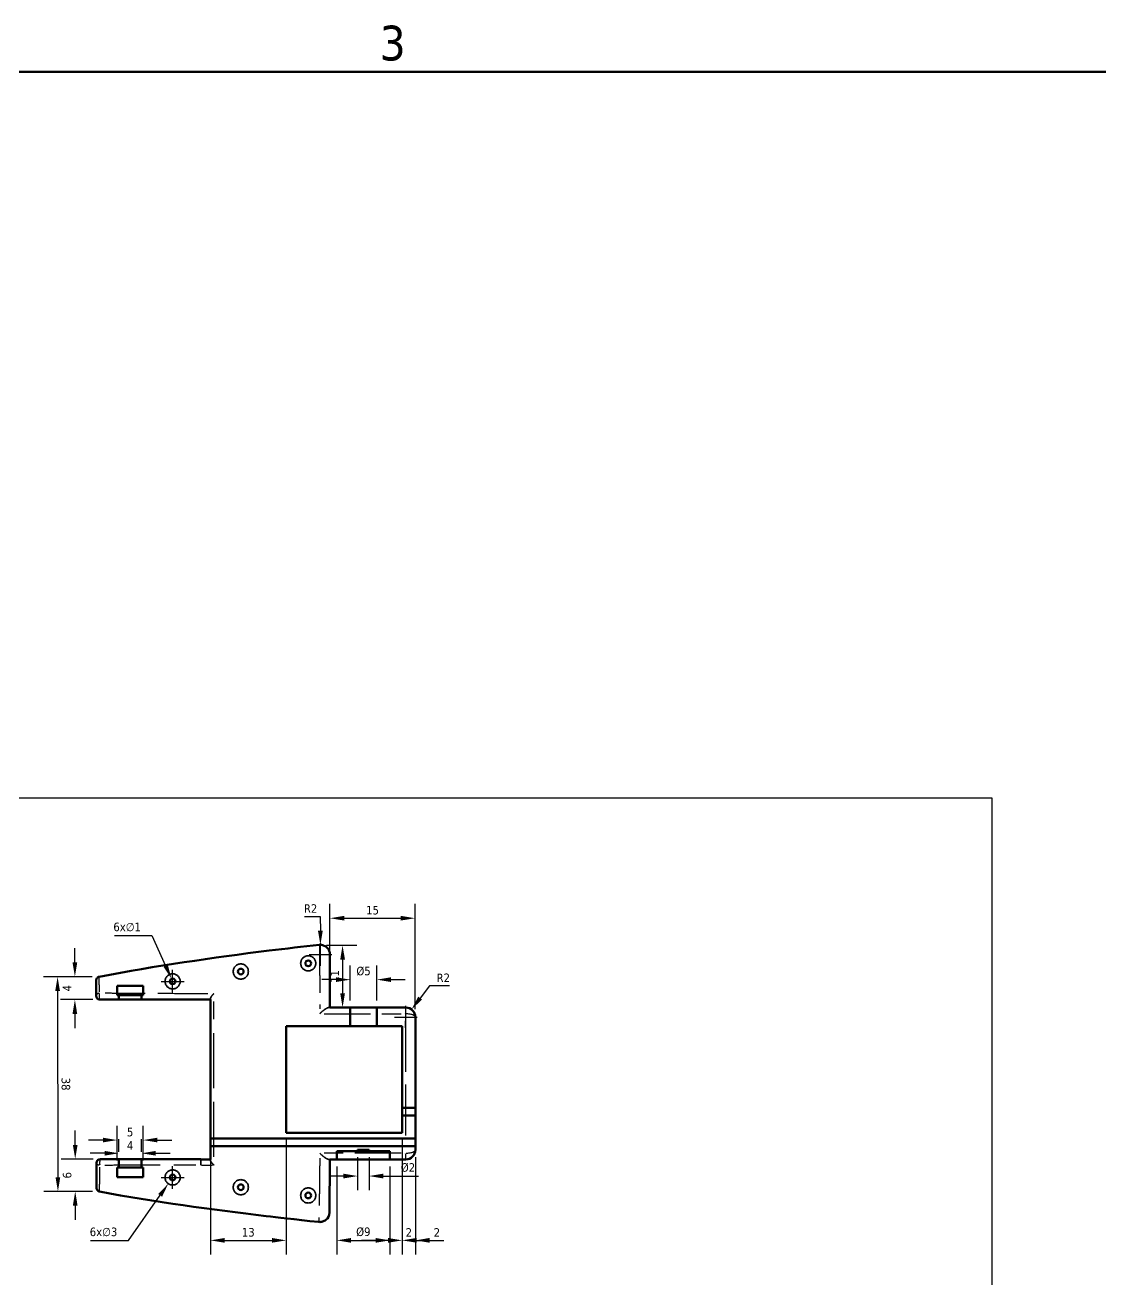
# Model space of a CAD drawing. Header units: millimetres. Extents: x 25 to 1092, y 13 to 851.
# Drawn here: x 354.9 to 543.7, y 626.2 to 846.4 of the extents above; entities that cross this region are included whole.
import ezdxf

# ---------------------------------------------------------------- set-up
doc = ezdxf.new("R2010")
doc.units = ezdxf.units.MM
doc.header["$LTSCALE"] = 50.8
doc.linetypes.add('DASHED', pattern=[0.2067, 0.1654, -0.0413])
for name, color, linetype, lineweight in [('Border (ANSI)', 7, 'Continuous', 70), ('Hidden (ANSI)', 7, 'DASHED', 35), ('Hidden Narrow (ANSI)', 7, 'DASHED', 25), ('Visible (ANSI)', 7, 'Continuous', 50)]:
    doc.layers.add(name, color=color, linetype=linetype, lineweight=lineweight)
doc.styles.add('Note Text (ANSI)', font='tahoma.ttf')
doc.styles.add('Note Text (ISO)', font='tahoma.ttf')
doc.dimstyles.get("Standard").update_dxf_attribs({"dimtxt": 1.5, "dimasz": 2.5, "dimexe": 2.5, "dimexo": 1.25, "dimtad": 1, "dimtoh": 1, "dimdec": 0, "dimzin": 0, "dimdsep": 46, "dimtxsty": 'Note Text (ISO)', "dimcen": 2, "dimclrd": 256, "dimclre": 256, "dimclrt": 256, "dimadec": 0, "dimazin": 0, "dimtfac": 1, "dimtdec": 0, "dimtofl": 0, "dimtmove": 0, "dimatfit": 3, "dimfxl": 25.4, "dimtolj": 1, "dimtzin": 0, "dimlwd": -1, "dimlwe": -1, "dimarcsym": 0})

# ---------------------------------------------------------------- blocks, each defined once
blk = doc.blocks.new('Borders Default Border')
at = {"layer": 'Border (ANSI)', "flags": 128}
blk.add_lwpolyline([(0.75, 0.5), (0.75, 16.5), (21.25, 16.5), (21.25, 0.5), (0.75, 0.5)], dxfattribs=at)
at = {"layer": 'Border (ANSI)', "insert": (8.2127, 16.5375), "char_height": 0.12, "attachment_point": 7, "style": 'Note Text (ANSI)'}
blk.add_mtext('3', dxfattribs=at)
blk = doc.blocks.new('*D14')
at = {"transparency": 16777216}
for p, q in [((408.48, 675.15), (408.48, 692.09)), ((423.42, 673.62), (423.42, 692.09)), ((410.98, 689.59), (420.92, 689.59))]:
    blk.add_line(p, q, dxfattribs=at)
for points in [[(410.98, 690.01), (410.98, 689.18), (408.48, 689.59)], [(420.92, 690.01), (420.92, 689.18), (423.42, 689.59)]]:
    blk.add_solid(points, dxfattribs=at)
at = {"layer": 'Defpoints', "color": 0, "transparency": 16777216}
for p in [(423.42, 689.59), (408.48, 673.9), (423.42, 672.37)]:
    blk.add_point(p, dxfattribs=at)
at = {"transparency": 16777216, "insert": (415.95, 690.99), "char_height": 1.5, "attachment_point": 5, "style": 'Note Text (ISO)'}
blk.add_mtext('\\A1;15', dxfattribs=at)
blk = doc.blocks.new('*D15')
at = {"transparency": 16777216}
for p, q in [((407.89, 684.84), (413.19, 684.84)), ((410.69, 682.34), (410.69, 676.4)), ((409.73, 673.9), (413.19, 673.9))]:
    blk.add_line(p, q, dxfattribs=at)
for points in [[(410.28, 682.34), (411.11, 682.34), (410.69, 684.84)], [(410.28, 676.4), (411.11, 676.4), (410.69, 673.9)]]:
    blk.add_solid(points, dxfattribs=at)
at = {"layer": 'Defpoints', "color": 0, "transparency": 16777216}
for p in [(406.64, 684.84), (408.48, 673.9), (410.69, 673.9)]:
    blk.add_point(p, dxfattribs=at)
at = {"transparency": 16777216, "insert": (409.32, 679.37), "char_height": 1.5, "attachment_point": 5, "rotation": 90, "style": 'Note Text (ISO)'}
blk.add_mtext('\\A1;11', dxfattribs=at)
blk = doc.blocks.new('*D16')
at = {"transparency": 16777216}
for p, q in [((412.04, 675.15), (412.04, 681.3)), ((416.71, 675.15), (416.71, 681.3)), ((409.54, 678.8), (407.04, 678.8)), ((419.21, 678.8), (421.71, 678.8))]:
    blk.add_line(p, q, dxfattribs=at)
for points in [[(409.54, 679.22), (409.54, 678.39), (412.04, 678.8)], [(419.21, 679.22), (419.21, 678.39), (416.71, 678.8)]]:
    blk.add_solid(points, dxfattribs=at)
at = {"layer": 'Defpoints', "color": 0, "transparency": 16777216}
for p in [(416.71, 678.8), (412.04, 673.9), (416.71, 673.9)]:
    blk.add_point(p, dxfattribs=at)
at = {"transparency": 16777216, "insert": (414.38, 680.28), "char_height": 1.5, "attachment_point": 5, "style": 'Note Text (ISO)'}
blk.add_mtext('\\A1;%%C5', dxfattribs=at)
blk = doc.blocks.new('*D17')
at = {"transparency": 16777216}
for p, q in [((425.95, 677.73), (424.32, 675.56)), ((429.46, 677.73), (425.95, 677.73)), ((421.81, 670.23), (421.81, 674.23)), ((419.81, 672.23), (423.81, 672.23))]:
    blk.add_line(p, q, dxfattribs=at)
blk.add_solid([(423.98, 675.81), (424.65, 675.31), (422.81, 673.56)], dxfattribs=at)
at = {"layer": 'Defpoints', "color": 0, "transparency": 16777216}
for p in [(421.81, 672.23), (422.81, 673.56)]:
    blk.add_point(p, dxfattribs=at)
at = {"transparency": 16777216, "insert": (428.38, 679.12), "char_height": 1.5, "attachment_point": 5, "style": 'Note Text (ISO)'}
blk.add_mtext('\\A1;R2', dxfattribs=at)
blk = doc.blocks.new('*D19')
at = {"transparency": 16777216}
for p, q in [((400.78, 650.67), (400.78, 630.52)), ((387.48, 648.34), (387.48, 630.52)), ((389.98, 633.02), (398.28, 633.02))]:
    blk.add_line(p, q, dxfattribs=at)
for points in [[(389.98, 633.44), (389.98, 632.61), (387.48, 633.02)], [(398.28, 633.44), (398.28, 632.61), (400.78, 633.02)]]:
    blk.add_solid(points, dxfattribs=at)
at = {"layer": 'Defpoints', "color": 0, "transparency": 16777216}
for p in [(400.78, 651.92), (387.48, 649.59), (400.78, 633.02)]:
    blk.add_point(p, dxfattribs=at)
at = {"transparency": 16777216, "insert": (394.13, 634.43), "char_height": 1.5, "attachment_point": 5, "style": 'Note Text (ISO)'}
blk.add_mtext('\\A1;13', dxfattribs=at)
blk = doc.blocks.new('*D24')
at = {"transparency": 16777216}
for p, q in [((409.68, 645.98), (409.68, 630.52)), ((419.01, 645.98), (419.01, 630.52)), ((412.18, 633.02), (416.51, 633.02))]:
    blk.add_line(p, q, dxfattribs=at)
for points in [[(412.18, 633.44), (412.18, 632.61), (409.68, 633.02)], [(416.51, 633.44), (416.51, 632.61), (419.01, 633.02)]]:
    blk.add_solid(points, dxfattribs=at)
at = {"layer": 'Defpoints', "color": 0, "transparency": 16777216}
for p in [(409.68, 647.23), (419.01, 647.23), (419.01, 633.02)]:
    blk.add_point(p, dxfattribs=at)
at = {"transparency": 16777216, "insert": (414.34, 634.5), "char_height": 1.5, "attachment_point": 5, "style": 'Note Text (ISO)'}
blk.add_mtext('\\A1;%%C9', dxfattribs=at)
blk = doc.blocks.new('*D27')
at = {"transparency": 16777216}
for p, q in [((421.18, 650.67), (421.18, 630.52)), ((419.01, 645.98), (419.01, 630.52)), ((416.51, 633.02), (414.01, 633.02)), ((423.68, 633.02), (428.35, 633.02))]:
    blk.add_line(p, q, dxfattribs=at)
for points in [[(416.51, 633.44), (416.51, 632.61), (419.01, 633.02)], [(423.68, 633.44), (423.68, 632.61), (421.18, 633.02)]]:
    blk.add_solid(points, dxfattribs=at)
at = {"layer": 'Defpoints', "color": 0, "transparency": 16777216}
for p in [(421.18, 651.92), (419.01, 647.23), (421.18, 633.02)]:
    blk.add_point(p, dxfattribs=at)
at = {"transparency": 16777216, "insert": (427.26, 634.41), "char_height": 1.5, "attachment_point": 5, "style": 'Note Text (ISO)'}
blk.add_mtext('\\A1;2', dxfattribs=at)
blk = doc.blocks.new('*D29')
at = {"transparency": 16777216}
for p, q in [((423.48, 647.65), (423.48, 630.52)), ((421.18, 645.98), (421.18, 630.52)), ((418.68, 633.02), (416.18, 633.02)), ((425.98, 633.02), (428.48, 633.02))]:
    blk.add_line(p, q, dxfattribs=at)
for points in [[(418.68, 633.44), (418.68, 632.61), (421.18, 633.02)], [(425.98, 633.44), (425.98, 632.61), (423.48, 633.02)]]:
    blk.add_solid(points, dxfattribs=at)
at = {"layer": 'Defpoints', "color": 0, "transparency": 16777216}
for p in [(423.48, 648.9), (421.18, 647.23), (423.48, 633.02)]:
    blk.add_point(p, dxfattribs=at)
at = {"transparency": 16777216, "insert": (422.33, 634.41), "char_height": 1.5, "attachment_point": 5, "style": 'Note Text (ISO)'}
blk.add_mtext('\\A1;2', dxfattribs=at)
blk = doc.blocks.new('*D31')
at = {"transparency": 16777216}
for p, q in [((403.99, 689.9), (406.78, 689.9)), ((406.78, 689.9), (406.79, 687.4)), ((406.81, 681.23), (406.81, 685.23)), ((404.81, 683.23), (408.81, 683.23))]:
    blk.add_line(p, q, dxfattribs=at)
blk.add_solid([(407.21, 687.4), (406.37, 687.4), (406.8, 684.9)], dxfattribs=at)
at = {"layer": 'Defpoints', "color": 0, "transparency": 16777216}
for p in [(406.8, 684.9), (406.81, 683.23)]:
    blk.add_point(p, dxfattribs=at)
at = {"transparency": 16777216, "insert": (405.07, 691.29), "char_height": 1.5, "attachment_point": 5, "style": 'Note Text (ISO)'}
blk.add_mtext('\\A1;R2', dxfattribs=at)
blk = doc.blocks.new('*D34')
at = {"transparency": 16777216}
for p, q in [((380.84, 642.07), (380.84, 646.07)), ((378.84, 644.07), (382.84, 644.07)), ((373.1, 633.02), (378.64, 640.93)), ((366.44, 633.02), (373.1, 633.02))]:
    blk.add_line(p, q, dxfattribs=at)
blk.add_solid([(378.3, 641.17), (378.99, 640.69), (380.08, 642.98)], dxfattribs=at)
at = {"layer": 'Defpoints', "color": 0, "transparency": 16777216}
for p in [(381.61, 645.17), (380.08, 642.98)]:
    blk.add_point(p, dxfattribs=at)
at = {"transparency": 16777216, "insert": (368.7, 634.5), "char_height": 1.5, "attachment_point": 5, "style": 'Note Text (ISO)'}
blk.add_mtext('\\A1;6x∅3', dxfattribs=at)
blk = doc.blocks.new('*D35')
at = {"transparency": 16777216}
for p, q in [((370.61, 686.57), (377.21, 686.57)), ((377.21, 686.57), (379.61, 681.24)), ((380.84, 676.5), (380.84, 680.5)), ((378.84, 678.5), (382.84, 678.5))]:
    blk.add_line(p, q, dxfattribs=at)
blk.add_solid([(379.99, 681.41), (379.23, 681.07), (380.64, 678.96)], dxfattribs=at)
at = {"layer": 'Defpoints', "color": 0, "transparency": 16777216}
for p in [(380.64, 678.96), (381.05, 678.05)]:
    blk.add_point(p, dxfattribs=at)
at = {"transparency": 16777216, "insert": (372.85, 688.05), "char_height": 1.5, "attachment_point": 5, "style": 'Note Text (ISO)'}
blk.add_mtext('\\A1;6x∅1', dxfattribs=at)
blk = doc.blocks.new('*D44')
at = {"transparency": 16777216}
for p, q in [((413.34, 647.65), (413.34, 641.81)), ((415.34, 647.65), (415.34, 641.81)), ((410.84, 644.31), (408.34, 644.31)), ((417.84, 644.31), (424.02, 644.31))]:
    blk.add_line(p, q, dxfattribs=at)
for points in [[(410.84, 644.73), (410.84, 643.9), (413.34, 644.31)], [(417.84, 644.73), (417.84, 643.9), (415.34, 644.31)]]:
    blk.add_solid(points, dxfattribs=at)
at = {"layer": 'Defpoints', "color": 0, "transparency": 16777216}
for p in [(413.34, 648.9), (415.34, 648.9), (415.34, 644.31)]:
    blk.add_point(p, dxfattribs=at)
at = {"transparency": 16777216, "insert": (422.18, 645.79), "char_height": 1.5, "attachment_point": 5, "style": 'Note Text (ISO)'}
blk.add_mtext('\\A1;%%C2', dxfattribs=at)
blk = doc.blocks.new('*D45')
at = {"transparency": 16777216}
for p, q in [((366.71, 679.32), (358.13, 679.31)), ((360.63, 676.81), (360.68, 644.1)), ((366.76, 641.61), (358.19, 641.6))]:
    blk.add_line(p, q, dxfattribs=at)
for points in [[(361.05, 676.81), (360.22, 676.81), (360.63, 679.31)], [(361.1, 644.11), (360.27, 644.1), (360.69, 641.6)]]:
    blk.add_solid(points, dxfattribs=at)
at = {"layer": 'Defpoints', "color": 0, "transparency": 16777216}
for p in [(367.96, 679.32), (360.69, 641.6), (368.01, 641.62)]:
    blk.add_point(p, dxfattribs=at)
at = {"transparency": 16777216, "insert": (362.07, 660.46), "char_height": 1.5, "attachment_point": 5, "rotation": 270.0901, "style": 'Note Text (ISO)'}
blk.add_mtext('\\A1;38', dxfattribs=at)
blk = doc.blocks.new('*D46')
at = {"transparency": 16777216}
for p, q in [((363.73, 649.79), (363.73, 652.29)), ((366.89, 647.29), (361.23, 647.29)), ((366.76, 641.62), (361.23, 641.62)), ((363.73, 639.12), (363.73, 636.62))]:
    blk.add_line(p, q, dxfattribs=at)
for points in [[(363.31, 649.79), (364.14, 649.79), (363.73, 647.29)], [(363.31, 639.12), (364.14, 639.12), (363.73, 641.62)]]:
    blk.add_solid(points, dxfattribs=at)
at = {"layer": 'Defpoints', "color": 0, "transparency": 16777216}
for p in [(368.14, 647.29), (363.73, 641.62), (368.01, 641.62)]:
    blk.add_point(p, dxfattribs=at)
at = {"transparency": 16777216, "insert": (362.32, 644.45), "char_height": 1.5, "attachment_point": 5, "rotation": 90, "style": 'Note Text (ISO)'}
blk.add_mtext('\\A1;6', dxfattribs=at)
blk = doc.blocks.new('*D47')
at = {"transparency": 16777216}
for p, q in [((363.67, 681.82), (363.67, 684.32)), ((366.71, 679.32), (361.17, 679.32)), ((366.83, 675.29), (361.17, 675.29)), ((363.67, 672.79), (363.67, 670.29))]:
    blk.add_line(p, q, dxfattribs=at)
for points in [[(363.25, 681.82), (364.08, 681.82), (363.67, 679.32)], [(363.25, 672.79), (364.08, 672.79), (363.67, 675.29)]]:
    blk.add_solid(points, dxfattribs=at)
at = {"layer": 'Defpoints', "color": 0, "transparency": 16777216}
for p in [(367.96, 679.32), (363.67, 675.29), (368.08, 675.29)]:
    blk.add_point(p, dxfattribs=at)
at = {"transparency": 16777216, "insert": (362.29, 677.31), "char_height": 1.5, "attachment_point": 5, "rotation": 90, "style": 'Note Text (ISO)'}
blk.add_mtext('\\A1;4', dxfattribs=at)
blk = doc.blocks.new('*D51')
at = {"transparency": 16777216}
for p, q in [((371.08, 647.04), (371.08, 653.13)), ((375.68, 647.04), (375.68, 653.13)), ((368.58, 650.63), (366.08, 650.63)), ((378.18, 650.63), (380.68, 650.63))]:
    blk.add_line(p, q, dxfattribs=at)
for points in [[(368.58, 651.05), (368.58, 650.22), (371.08, 650.63)], [(378.18, 651.05), (378.18, 650.22), (375.68, 650.63)]]:
    blk.add_solid(points, dxfattribs=at)
at = {"layer": 'Defpoints', "color": 0, "transparency": 16777216}
for p in [(375.68, 650.63), (371.08, 645.79), (375.68, 645.79)]:
    blk.add_point(p, dxfattribs=at)
at = {"transparency": 16777216, "insert": (373.38, 652.02), "char_height": 1.5, "attachment_point": 5, "style": 'Note Text (ISO)'}
blk.add_mtext('\\A1;5', dxfattribs=at)
blk = doc.blocks.new('*D52')
at = {"transparency": 16777216}
for p, q in [((371.38, 648.54), (371.38, 650.81)), ((375.38, 648.54), (375.38, 650.81)), ((368.88, 648.31), (366.38, 648.31)), ((377.88, 648.31), (380.38, 648.31))]:
    blk.add_line(p, q, dxfattribs=at)
for points in [[(368.88, 648.73), (368.88, 647.9), (371.38, 648.31)], [(377.88, 648.73), (377.88, 647.9), (375.38, 648.31)]]:
    blk.add_solid(points, dxfattribs=at)
at = {"layer": 'Defpoints', "color": 0, "transparency": 16777216}
for p in [(375.38, 648.31), (371.38, 647.29), (375.38, 647.29)]:
    blk.add_point(p, dxfattribs=at)
at = {"transparency": 16777216, "insert": (373.38, 649.69), "char_height": 1.5, "attachment_point": 5, "style": 'Note Text (ISO)'}
blk.add_mtext('\\A1;4', dxfattribs=at)

msp = doc.modelspace()

# ---------------------------------------------------------------- linework, layer by layer
msp.add_lwpolyline([(524.77, 500.75), (227.77, 500.75), (227.77, 710.75), (524.77, 710.75)], close=True)
at = {"layer": 'Hidden (ANSI)', "ltscale": 0.051062}
msp.add_line((387.48, 675.29), (387.48, 675.44), dxfattribs=at)
at = {"layer": 'Hidden (ANSI)', "ltscale": 0.094788}
msp.add_line((408.3, 673.9), (408.48, 673.9), dxfattribs=at)
at = {"layer": 'Hidden (ANSI)', "ltscale": 0.15564}
msp.add_line((385.81, 646.25), (385.81, 647.23), dxfattribs=at)
at = {"layer": 'Hidden (ANSI)', "ltscale": 0.044425}
msp.add_line((387.48, 647.12), (387.48, 647.23), dxfattribs=at)
at = {"layer": 'Hidden (ANSI)', "ltscale": 0.093798}
msp.add_line((408.48, 647.23), (408.3, 647.23), dxfattribs=at)
at = {"layer": 'Hidden (ANSI)', "ltscale": 1.196756}
for centre in [(404.66, 681.67), (392.81, 680.23), (380.84, 678.5), (380.84, 644.07), (392.81, 642.35), (404.66, 640.91)]:
    msp.add_circle(centre, 1.33, dxfattribs=at)
at = {"layer": 'Hidden (ANSI)', "ltscale": 0.131861}
msp.add_open_spline([(387.48, 675.44), (387.48, 675.48), (387.49, 675.53), (387.52, 675.64), (387.56, 675.71), (387.65, 675.86), (387.71, 675.95), (387.87, 676.14), (387.97, 676.23), (388.06, 676.32), (388.06, 676.32), (388.06, 676.32)], degree=3, knots=[-0.3527354, -0.3527354, -0.3527354, -0.3527354, -0.2920837, -0.2920837, -0.218479, -0.218479, -0.119912, -0.119912, 0, 0, 0.0008675, 0.0008675, 0.0008675, 0.0008675], dxfattribs=at)
at = {"layer": 'Hidden (ANSI)', "ltscale": 0.28457}
msp.add_open_spline([(408.3, 673.9), (408.22, 673.9), (408.11, 673.87), (407.83, 673.74), (407.65, 673.63), (407.21, 673.31), (406.94, 673.07), (406.68, 672.82), (406.68, 672.82), (406.68, 672.82)], degree=3, knots=[0, 0, 0, 0, 0.1798555, 0.1798555, 0.4228128, 0.4228128, 0.7519797, 0.7519797, 0.7533765, 0.7533765, 0.7533765, 0.7533765], dxfattribs=at)
at = {"layer": 'Hidden (ANSI)', "ltscale": 0.283552}
msp.add_open_spline([(408.3, 647.23), (408.22, 647.23), (408.11, 647.27), (407.84, 647.39), (407.66, 647.51), (407.22, 647.83), (406.96, 648.06), (406.7, 648.31), (406.7, 648.31), (406.7, 648.31)], degree=3, knots=[-0.7574116, -0.7574116, -0.7574116, -0.7574116, -0.5755807, -0.5755807, -0.3309444, -0.3309444, 0, 0, 0.0014052, 0.0014052, 0.0014052, 0.0014052], dxfattribs=at)
at = {"layer": 'Hidden (ANSI)', "ltscale": 0.133034}
msp.add_open_spline([(388.07, 646.25), (388.07, 646.25), (388.07, 646.25), (387.97, 646.34), (387.87, 646.45), (387.71, 646.64), (387.65, 646.72), (387.56, 646.87), (387.52, 646.94), (387.49, 647.04), (387.48, 647.08), (387.48, 647.12)], degree=3, knots=[-0.3528563, -0.3528563, -0.3528563, -0.3528563, -0.3519917, -0.3519917, -0.2285953, -0.2285953, -0.1315002, -0.1315002, -0.0594108, -0.0594108, 0, 0, 0, 0], dxfattribs=at)
at = {"layer": 'Hidden Narrow (ANSI)', "ltscale": 0.094862}
msp.add_ellipse((368.08, 675.96), major_axis=(-0.667, 0), ratio=0.695348, start_param=4.946474, end_param=6.212832, dxfattribs=at)
at = {"layer": 'Hidden Narrow (ANSI)', "ltscale": 0.156937}
msp.add_ellipse((368.08, 675.96), major_axis=(0, -0.667), ratio=0.224039, start_param=4.072687, end_param=6.166843, dxfattribs=at)
at = {"layer": 'Hidden Narrow (ANSI)', "ltscale": 0.207501}
for centre, major_axis, start_param, end_param in [((421.81, 672.23), (0, 1.67), 0.061521, 1.168901), ((421.81, 648.9), (0, -1.67), 5.114284, 6.221664)]:
    msp.add_ellipse(centre, major_axis=major_axis, ratio=0.060739, start_param=start_param, end_param=end_param, dxfattribs=at)
at = {"layer": 'Hidden Narrow (ANSI)', "ltscale": 0.274595}
for centre, start_param, end_param in [((421.81, 672.23), 0.081404, 1.546678), ((421.81, 648.9), 4.736507, 6.201781)]:
    msp.add_ellipse(centre, major_axis=(1.67, 0), ratio=0.334388, start_param=start_param, end_param=end_param, dxfattribs=at)
at = {"layer": 'Hidden Narrow (ANSI)', "ltscale": 0.095161}
msp.add_ellipse((368.14, 646.62), major_axis=(-0.667, 0), ratio=0.573785, start_param=0.070575, end_param=1.34092, dxfattribs=at)
at = {"layer": 'Hidden Narrow (ANSI)', "ltscale": 0.146559}
msp.add_ellipse((368.14, 646.62), major_axis=(0, 0.667), ratio=0.192499, start_param=0.108654, end_param=2.064419, dxfattribs=at)
at = {"layer": 'Hidden Narrow (ANSI)', "ltscale": 0.993041}
msp.add_open_spline([(406.64, 684.84), (406.64, 684.74), (406.64, 684.52), (406.65, 683.88), (406.65, 683.46), (406.66, 682.51), (406.66, 681.96), (406.66, 681.38), (406.66, 680.58), (406.67, 679.7), (406.67, 677.85), (406.67, 676.88), (406.67, 675.16), (406.67, 674.42), (406.68, 673.67)], degree=3, knots=[-17.279079, -17.279079, -17.279079, -17.279079, -16.569499, -16.569499, -15.877357, -15.877357, -15.185216, -15.185216, -15.185216, -14.236648, -14.236648, -13.288086, -13.288086, -12.601775, -12.601775, -12.601775, -12.601775], dxfattribs=at)
at = {"layer": 'Hidden Narrow (ANSI)', "ltscale": 0.899099}
msp.add_open_spline([(367.97, 676.66), (367.97, 676.83), (367.97, 676.99), (367.97, 677.56), (367.96, 677.94), (367.96, 678.26), (367.96, 678.51), (367.96, 678.73), (367.96, 679.13), (367.96, 679.28), (367.96, 679.31)], degree=3, knots=[-1.842676, -1.842676, -1.842676, -1.842676, -1.636113, -1.636113, -1.101518, -1.101518, -1.101518, -0.674658, -0.674658, -0.096983, -0.096983, -0.096983, -0.096983], dxfattribs=at)
at = {"layer": 'Hidden Narrow (ANSI)', "ltscale": 1.05053}
msp.add_open_spline([(387.05, 676.32), (383.91, 676.33), (380.77, 676.34), (377.63, 676.36), (375.92, 676.36), (374.21, 676.37), (371.33, 676.39), (370.15, 676.4), (368.97, 676.41)], degree=3, knots=[-5.980832, -5.980832, -5.980832, -5.980832, -3.122693, -3.122693, -3.122693, -1.561346, -1.561346, -0.477265, -0.477265, -0.477265, -0.477265], dxfattribs=at)
at = {"layer": 'Hidden Narrow (ANSI)', "ltscale": 1.15122}
msp.add_open_spline([(388.07, 647.66), (388.07, 648.13), (388.07, 648.59), (388.07, 651.03), (388.07, 653.08), (388.07, 657.22), (388.07, 659.32), (388.07, 661.41), (388.07, 663.42), (388.07, 665.42), (388.07, 669.37), (388.07, 671.3), (388.07, 673.77), (388.07, 674.37), (388.06, 674.96)], degree=3, knots=[-12.184581, -12.184581, -12.184581, -12.184581, -11.740359, -11.740359, -9.890851, -9.890851, -8.041338, -8.041338, -8.041338, -6.267166, -6.267166, -4.492995, -4.492995, -3.906628, -3.906628, -3.906628, -3.906628], dxfattribs=at)
at = {"layer": 'Hidden Narrow (ANSI)', "ltscale": 0.969232}
msp.add_open_spline([(407.43, 672.82), (410.26, 672.81), (413.1, 672.81), (415.94, 672.8), (417.2, 672.8), (418.45, 672.8), (420.13, 672.79), (420.54, 672.79), (420.96, 672.79)], degree=3, knots=[-4.814771, -4.814771, -4.814771, -4.814771, -2.260888, -2.260888, -2.260888, -1.130444, -1.130444, -0.754161, -0.754161, -0.754161, -0.754161], dxfattribs=at)
at = {"layer": 'Hidden Narrow (ANSI)', "ltscale": 1.066363}
msp.add_open_spline([(421.71, 671.6), (421.72, 670.33), (421.72, 669.04), (421.72, 665.45), (421.72, 663.12), (421.72, 660.8), (421.72, 658.46), (421.72, 656.11), (421.72, 652.36), (421.72, 650.93), (421.71, 649.53)], degree=3, knots=[-12.512025, -12.512025, -12.512025, -12.512025, -11.373166, -11.373166, -9.370849, -9.370849, -9.370849, -7.350007, -7.350007, -6.094793, -6.094793, -6.094793, -6.094793], dxfattribs=at)
at = {"layer": 'Hidden Narrow (ANSI)', "ltscale": 0.99269}
msp.add_open_spline([(406.69, 647.46), (406.68, 646.58), (406.66, 645.71), (406.64, 643.89), (406.63, 642.95), (406.61, 641.17), (406.6, 640.33), (406.59, 639.56), (406.58, 639), (406.57, 638.47), (406.56, 637.56), (406.55, 637.17), (406.54, 636.59), (406.54, 636.39), (406.54, 636.31)], degree=3, knots=[-4.935176, -4.935176, -4.935176, -4.935176, -4.123818, -4.123818, -3.198037, -3.198037, -2.27225, -2.27225, -2.27225, -1.592797, -1.592797, -0.913344, -0.913344, -0.259746, -0.259746, -0.259746, -0.259746], dxfattribs=at)
at = {"layer": 'Hidden Narrow (ANSI)', "ltscale": 0.968033}
msp.add_open_spline([(420.96, 648.34), (420.54, 648.34), (420.13, 648.34), (418.45, 648.34), (417.2, 648.34), (415.94, 648.33), (413.11, 648.33), (410.28, 648.32), (407.45, 648.32)], degree=3, knots=[-15.958592, -15.958592, -15.958592, -15.958592, -15.582026, -15.582026, -14.451601, -14.451601, -14.451601, -11.903017, -11.903017, -11.903017, -11.903017], dxfattribs=at)
at = {"layer": 'Hidden Narrow (ANSI)', "ltscale": 1.188072}
msp.add_open_spline([(368.01, 641.62), (368.01, 641.62), (368.01, 641.63), (368.02, 641.74), (368.02, 642.02), (368.02, 642.67), (368.02, 642.97), (368.03, 643.3), (368.03, 643.91), (368.03, 644.64), (368.03, 645.58), (368.04, 645.73), (368.04, 645.88)], degree=3, knots=[-13.786553, -13.786553, -13.786553, -13.786553, -13.706737, -13.706737, -12.959295, -12.959295, -12.492143, -12.492143, -12.492143, -11.623932, -11.623932, -11.461381, -11.461381, -11.461381, -11.461381], dxfattribs=at)
at = {"layer": 'Hidden Narrow (ANSI)', "ltscale": 1.157234}
msp.add_open_spline([(368.92, 646.25), (369.97, 646.25), (371.02, 646.26), (373.64, 646.27), (375.2, 646.28), (376.76, 646.28), (379.47, 646.29), (382.19, 646.3), (384.92, 646.3)], degree=3, knots=[-16.462378, -16.462378, -16.462378, -16.462378, -15.501638, -15.501638, -14.081111, -14.081111, -14.081111, -11.611447, -11.611447, -11.611447, -11.611447], dxfattribs=at)
at = {"layer": 'Hidden Narrow (ANSI)', "ltscale": 0.230554}
msp.add_open_spline([(385.92, 646.25), (386.19, 646.25), (386.46, 646.25), (386.73, 646.25), (387.14, 646.25), (387.55, 646.25), (387.96, 646.25)], degree=3, knots=[-11.3077443, -11.3077443, -11.3077443, -11.3077443, -11.0646404, -11.0646404, -11.0646404, -10.6932944, -10.6932944, -10.6932944, -10.6932944], dxfattribs=at)
at = {"layer": 'Visible (ANSI)'}
for p, q in [((408.48, 683.23), (408.48, 673.9)), ((367.41, 675.96), (367.41, 678.67)), ((371.08, 677.74), (371.08, 676.07)), ((375.68, 677.74), (371.08, 677.74)), ((371.08, 676.07), (371.38, 676.07)), ((371.38, 676.07), (371.38, 675.29)), ((375.38, 676.07), (371.38, 676.07)), ((375.38, 675.29), (375.38, 676.07)), ((375.38, 676.07), (375.68, 676.07)), ((375.68, 676.07), (375.68, 677.74)), ((371.38, 675.29), (368.08, 675.29)), ((371.38, 675.29), (375.38, 675.29)), ((387.48, 675.29), (375.38, 675.29)), ((387.48, 650.92), (387.48, 675.29)), ((408.48, 673.9), (412.04, 673.9)), ((416.71, 673.9), (412.04, 673.9)), ((412.04, 673.9), (412.04, 670.66)), ((416.71, 673.9), (421.81, 673.9)), ((416.71, 670.66), (416.71, 673.9)), ((423.48, 672.23), (423.48, 656.29)), ((400.78, 670.66), (400.78, 651.92)), ((412.04, 670.66), (400.78, 670.66)), ((412.04, 670.66), (416.71, 670.66)), ((421.18, 670.66), (416.71, 670.66)), ((421.18, 656.29), (421.18, 670.66)), ((423.48, 656.29), (421.18, 656.29)), ((421.18, 656.29), (421.18, 654.96)), ((423.48, 654.96), (423.48, 656.29)), ((421.18, 654.96), (423.48, 654.96)), ((421.18, 651.92), (421.18, 654.96)), ((423.48, 654.96), (423.48, 650.92)), ((400.78, 651.92), (421.18, 651.92)), ((423.48, 650.92), (387.48, 650.92)), ((387.48, 650.92), (387.48, 649.59)), ((387.48, 649.59), (423.48, 649.59)), ((387.48, 647.23), (387.48, 649.59)), ((423.48, 649.59), (423.48, 650.92)), ((423.48, 649.59), (423.48, 648.9)), ((409.68, 648.66), (409.68, 647.23)), ((413.34, 648.66), (409.68, 648.66)), ((413.34, 648.9), (413.34, 648.66)), ((415.34, 648.9), (413.34, 648.9)), ((415.34, 648.66), (413.34, 648.66)), ((415.34, 648.66), (415.34, 648.9)), ((419.01, 648.66), (415.34, 648.66)), ((419.01, 647.23), (419.01, 648.66)), ((367.48, 642.25), (367.48, 646.62)), ((368.14, 647.29), (371.38, 647.29)), ((371.08, 645.79), (371.08, 644.12)), ((371.38, 645.79), (371.08, 645.79)), ((375.38, 647.29), (371.38, 647.29)), ((371.38, 647.29), (371.38, 645.79)), ((371.38, 645.79), (375.38, 645.79)), ((375.38, 647.29), (385.81, 647.29)), ((375.38, 645.79), (375.38, 647.29)), ((375.68, 645.79), (375.38, 645.79)), ((375.68, 644.12), (375.68, 645.79)), ((385.81, 647.29), (385.81, 647.23)), ((385.81, 647.23), (387.48, 647.23)), ((408.48, 647.23), (408.37, 637.89)), ((409.68, 647.23), (408.48, 647.23)), ((409.68, 647.23), (419.01, 647.23)), ((421.81, 647.23), (419.01, 647.23)), ((371.08, 644.12), (375.68, 644.12))]:
    msp.add_line(p, q, dxfattribs=at)
for centre in [(392.81, 680.23), (404.66, 681.67), (380.84, 678.5), (380.84, 644.07), (392.81, 642.35), (404.66, 640.91)]:
    msp.add_circle(centre, 0.5, dxfattribs=at)
for centre, radius, start, end in [((406.81, 683.23), 1.67, 70.7563, 95.7469), ((368.08, 675.96), 0.667, 180, 270), ((421.81, 672.23), 1.67, 0, 90), ((421.81, 648.9), 1.67, 270, 0), ((368.14, 646.62), 0.667, 90, 180), ((406.71, 637.91), 1.67, 308.8553, 359.3688)]:
    msp.add_arc(centre, radius, start, end, dxfattribs=at)
for points, knots in [([(406.64, 684.89), (406.64, 684.89), (406.64, 684.89), (406.64, 684.89), (403.69, 684.59), (400.75, 684.27), (387.84, 682.66), (377.85, 681.2), (367.96, 679.32)], [0.680767, 0.680767, 0.680767, 0.680767, 0.680767, 0.680767, 0.680767, 0.7194324, 0.7194324, 0.8505384, 0.8505384, 0.8505384, 0.8505384]), ([(408.48, 683.23), (408.48, 683.45), (408.43, 683.66), (408.27, 684.07), (408.15, 684.25), (407.84, 684.56), (407.66, 684.68), (407.43, 684.78), (407.39, 684.79), (407.36, 684.81)], [0, 0, 0, 0, 0.1953222, 0.1953222, 0.3906445, 0.3906445, 0.5859667, 0.5859667, 0.6193332, 0.6193332, 0.6193332, 0.6193332]), ([(367.96, 679.32), (367.87, 679.31), (367.79, 679.27), (367.64, 679.18), (367.58, 679.12), (367.49, 678.99), (367.46, 678.93), (367.42, 678.8), (367.41, 678.73), (367.41, 678.67)], [0, 0, 0, 0, 0.0781289, 0.0781289, 0.1562578, 0.1562578, 0.2168165, 0.2168165, 0.2773752, 0.2773752, 0.2773752, 0.2773752]), ([(367.48, 642.25), (367.48, 642.17), (367.49, 642.08), (367.56, 641.92), (367.61, 641.85), (367.71, 641.74), (367.77, 641.7), (367.89, 641.64), (367.95, 641.61), (368.01, 641.6)], [0, 0, 0, 0, 0.0781289, 0.0781289, 0.1562578, 0.1562578, 0.2162491, 0.2162491, 0.2762403, 0.2762403, 0.2762403, 0.2762403]), ([(368.01, 641.6), (377.73, 639.7), (387.68, 638.49), (399.12, 637.07), (402.18, 636.69), (406.54, 636.25)], [-111.000736, -111.000736, -111.000736, -111.000736, -86.52001, -86.52001, -81.858448, -81.858448, -81.858448, -81.858448]), ([(406.54, 636.25), (406.76, 636.23), (406.97, 636.25), (407.39, 636.38), (407.58, 636.48), (407.75, 636.61)], [0, 0, 0, 0, 0.1953222, 0.1953222, 0.3905762, 0.3905762, 0.3905762, 0.3905762])]:
    msp.add_open_spline(points, degree=3, knots=knots, dxfattribs=at)

# ---------------------------------------------------------------- block references
at = {"xscale": 50.8, "yscale": 50.8, "zscale": 50.8}
msp.add_blockref('Borders Default Border', (0, 0), dxfattribs=at)

# ---------------------------------------------------------------- dimensions: what is measured, and where the dimension line sits
dim = msp.add_radius_dim(center=(406.81, 683.23), mpoint=(406.8, 684.9), dimstyle='Standard')
dim.commit()
dim.dimension.update_dxf_attribs({"geometry": '*D31', "text_midpoint": (405.07, 691.29)})
for base, p1, p2, picture, middle in [((423.42, 689.59), (408.48, 673.9), (423.42, 672.37), '*D14', (415.95, 690.99)), ((400.78, 633.02), (387.48, 649.59), (400.78, 651.92), '*D19', (394.13, 634.43)), ((421.18, 633.02), (419.01, 647.23), (421.18, 651.92), '*D27', (427.26, 634.41)), ((375.38, 648.31), (371.38, 647.29), (375.38, 647.29), '*D52', (373.38, 649.69)), ((423.48, 633.02), (421.18, 647.23), (423.48, 648.9), '*D29', (422.33, 634.41))]:
    dim = msp.add_linear_dim(base=base, p1=p1, p2=p2, dimstyle='Standard')
    dim.commit()
    dim.dimension.update_dxf_attribs({"geometry": picture, "text_midpoint": middle})
for p1, p2, picture, middle in [((381.05, 678.05), (380.64, 678.96), '*D35', (372.85, 686.57)), ((381.61, 645.17), (380.08, 642.98), '*D34', (368.7, 633.02))]:
    dim = msp.add_diameter_dim_2p(p1=p1, p2=p2, text='6x<>', dimstyle='Standard')
    dim.commit()
    dim.dimension.update_dxf_attribs({"geometry": picture, "text_midpoint": middle, "dimtype": 163})
for base, p1, p2, picture, middle in [((410.69, 673.9), (406.64, 684.84), (408.48, 673.9), '*D15', (409.32, 679.37)), ((363.67, 675.29), (367.96, 679.32), (368.08, 675.29), '*D47', (362.29, 677.31)), ((363.73, 641.62), (368.14, 647.29), (368.01, 641.62), '*D46', (362.32, 644.45))]:
    dim = msp.add_linear_dim(base=base, p1=p1, p2=p2, angle=90, dimstyle='Standard')
    dim.commit()
    dim.dimension.update_dxf_attribs({"geometry": picture, "text_midpoint": middle})
for base, p1, p2, picture, middle in [((416.71, 678.8), (412.04, 673.9), (416.71, 673.9), '*D16', (414.38, 680.28)), ((415.34, 644.31), (413.34, 648.9), (415.34, 648.9), '*D44', (422.18, 645.79)), ((419.01, 633.02), (409.68, 647.23), (419.01, 647.23), '*D24', (414.34, 634.5))]:
    dim = msp.add_linear_dim(base=base, p1=p1, p2=p2, text='%%C<>', dimstyle='Standard')
    dim.commit()
    dim.dimension.update_dxf_attribs({"geometry": picture, "text_midpoint": middle})
dim = msp.add_aligned_dim(p1=(367.96, 679.32), p2=(368.01, 641.62), distance=-7.33, dimstyle='Standard')
dim.commit()
dim.dimension.update_dxf_attribs({"geometry": '*D45', "text_midpoint": (362.07, 660.46)})
dim = msp.add_radius_dim(center=(421.81, 672.23), mpoint=(422.81, 673.56), dimstyle='Standard')
dim.commit()
dim.dimension.update_dxf_attribs({"geometry": '*D17', "text_midpoint": (428.38, 677.73), "dimtype": 164})
dim = msp.add_linear_dim(base=(375.68, 650.63), p1=(371.08, 645.79), p2=(375.68, 645.79), dimstyle='Standard')
dim.commit()
dim.dimension.update_dxf_attribs({"geometry": '*D51', "text_midpoint": (373.38, 650.63), "dimtype": 160})

doc.saveas('drawing.dxf')
